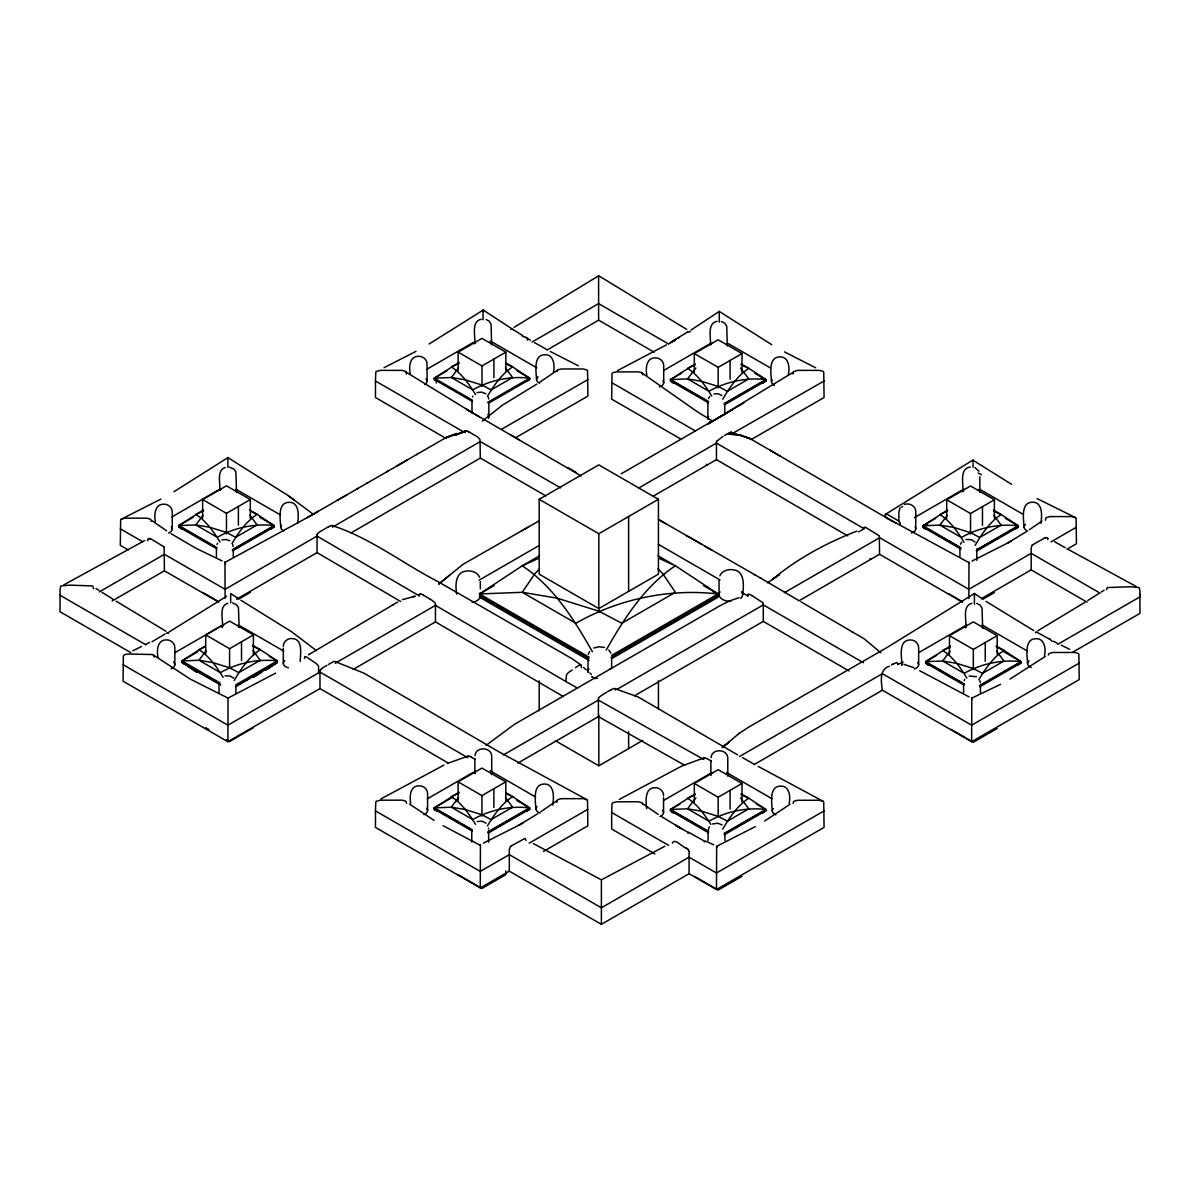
<?xml version="1.0" encoding="UTF-8"?>
<svg xmlns="http://www.w3.org/2000/svg" width="1200" height="1200" viewBox="0 0 1200 1200"><rect width="100%" height="100%" fill="white"/><g stroke="black" fill="none" stroke-linecap="round" stroke-linejoin="round"><path stroke-width="1.5" d="M224.955 563.565L224.97 561.915L225.105 598.5M563.385 696.6L435.45 621.9L435.45 605.37L335.475 663.09M351.015 532.935L480.315 458.055L480 439.5L477.405 436.8L469.2 432.075M483.045 311.55L483.045 309.93L513.33 329.73M517.875 763.095L598.41 716.61L598.41 700.095A3.495 2.055 -60.4 0 1 598.515 698.16M546.96 350.085L598.605 320.145L598.605 275.7L686.76 329.43M849.03 670.935L763.29 621.405L763.29 604.89L616.815 689.445M798.81 600.9L879.555 554.28L879.33 535.86L865.86 527.52M753.99 764.67L882.375 690.195C881.115 681.75 879.18 669.345 889.425 666.195M973.035 462.795L973.035 467.37M533.31 843.555L601.395 879.84L601.395 924.33L689.07 873.705L716.475 889.53L824.07 827.415L823.725 802.035A2.865 2.34 0 0 0 823.215 801.33L819.51 800.31A27.15 22.17 0 0 0 818.28 800.265L798.87 800.28A25.11 20.505 0 0 0 797.085 800.355L793.95 801.33A2.865 2.34 0 0 0 793.44 802.05L793.08 803.415M112.185 600.96L164.415 570.795L164.145 547.38M318.675 672.78L318.525 666.39A2.025 1.065 64 0 0 318.285 665.73L316.59 663.855A19.26 10.155 64 0 0 316.035 663.435L307.14 657.375A17.805 9.39 64 0 0 306.33 656.865L304.89 656.58A2.025 1.065 64 0 0 304.65 656.925L304.47 658.5M689.07 853.755L689.07 873.705M527.625 340.2L527.07 338.25L525.015 336.915M480.42 844.53L480.27 887.925L509.31 871.155L601.395 924.33M526.065 840.54L525.21 838.59A2.67 2.1 -63 0 0 524.745 838.53L511.95 845.58M516.09 437.43L587.895 396.12L587.55 370.74A2.865 2.34 0 0 0 587.04 370.02L583.335 369A27.165 22.185 0 0 0 582.105 368.97L562.695 368.97A25.125 20.52 0 0 0 560.91 369.045L558.09 369.78L539.505 382.35M543.45 851.445L587.85 825.81L587.505 800.43A2.865 2.34 0 0 0 586.995 799.725L583.29 798.705A27.15 22.17 0 0 0 582.06 798.66L562.65 798.675A25.11 20.505 0 0 0 560.865 798.735L557.73 799.725A2.865 2.34 0 0 0 557.22 800.43L556.83 802.305M751.395 439.44L824.07 397.53L823.725 372.15A2.865 2.34 0 0 0 823.215 371.43L819.51 370.425A27.15 22.17 0 0 0 818.28 370.38L798.87 370.38A25.11 20.505 0 0 0 797.085 370.455L793.95 371.445A2.865 2.34 0 0 0 793.44 372.15L793.05 374.025M969 563.37L969 562.185L968.85 598.5M1000.59 684.315L971.79 698.115L971.64 741.72L1079.22 679.605L1078.875 654.225A2.865 2.34 0 0 0 1078.365 653.52L1075.215 652.545A25.11 20.505 0 0 0 1073.43 652.47L1054.02 652.47A27.15 22.17 0 0 0 1052.805 652.5L1049.1 653.535A2.865 2.34 0 0 0 1048.59 654.24L1048.305 655.11M1066.92 549.225L1076.445 543.735L1076.1 518.34A2.865 2.34 0 0 0 1075.575 517.635L1071.87 516.615A27.15 22.17 0 0 0 1070.655 516.585L1051.245 516.585A25.11 20.505 0 0 0 1049.46 516.66L1046.325 517.65A2.865 2.34 0 0 0 1045.8 518.355L1045.41 520.23M228.045 698.49L227.895 741.72L123.09 681.225L123.345 655.995L124.71 654.6L128.01 654.03L152.61 654.525L190.185 679.035L228.045 698.115L275.67 673.11M1072.965 652.065L1139.955 613.395L1139.925 592.755A48.915 39.945 -0.1 0 1 1139.955 591.525L1139.4 588.045A2.31 1.89 -0.1 0 0 1138.77 587.55L1130.43 586.77L1107.72 587.535A2.31 1.89 0.2 0 0 1107.09 588.045L1106.505 589.74M1035.54 632.895L1036.14 631.815L1048.02 638.325A57.765 15.585 39.8 0 1 1048.965 638.805L1049.355 639.06M688.005 833.385L688.395 832.365A2.445 0.87 55 0 1 688.65 832.35M972.615 461.4L973.02 460.095A25.275 1.32 -84.6 0 1 973.035 460.89L973.035 461.115M510.93 329.475L511.695 328.86M283.29 646.455C283.14 641.625 287.775 637.995 292.38 638.55C303.345 639.09 300.39 654.885 300.15 661.485M475.02 755.76C475.53 746.01 492.285 746.88 491.7 756.78L491.7 773.625M711.09 757.65C711.6 747.9 728.355 748.77 727.77 758.67L727.77 775.515M708.27 830.1L709.26 826.875M556.965 371.61L557.25 370.74A2.865 2.34 0 0 1 557.76 370.02M217.02 544.47L217.605 543.18M472.575 397.035L472.905 396.135M588.345 654.33L589.56 651.615M708.48 398.655L709.71 396.435M960.51 544.245L961.755 542.01M964.17 680.655L964.77 679.365M673.605 341.37L677.085 338.415M419.205 594.705L419.355 594.315A2.19 1.26 61 0 1 420.045 593.91L420.57 593.985M120.645 519.945L120.3 545.34L128.37 549.99M716.7 441.285L723.09 436.335M719.82 575.865C722.07 570.645 728.49 568.815 733.71 569.85C745.125 571.395 743.73 586.62 742.65 594.615M885.27 514.665L884.94 516.705L886.05 516.06M231.975 543.63C238.5 532.575 246.255 521.445 257.1 514.32L274.155 525.585L274.155 526.89L271.155 529.05M234.18 680.55C240.9 668.91 248.865 657.15 260.22 649.65L277.275 660.915L277.275 662.22L268.26 668.7M487.5 396.21C494.025 385.155 501.78 374.025 512.625 366.885L529.68 378.165L529.68 379.47L526.56 381.48M722.775 399.21C729.48 387.57 737.46 375.81 748.8 368.31L765.87 379.575L765.87 380.88L762.855 383.04M487.47 825.9C493.98 814.86 501.75 803.73 512.58 796.59L529.65 807.87L529.65 809.16L526.65 811.32M606.165 650.145C624.045 618.615 644.7 586.125 675.39 565.785L718.05 593.955L718.05 597.21L611.7 658.62M722.775 829.095C729.48 817.47 737.46 805.695 748.8 798.195L765.87 809.475L765.87 810.765L762.855 812.94M975.135 545.4C981.855 533.775 989.835 522 1001.175 514.515L1018.23 525.78L1018.23 527.085L1015.23 529.245M978.84 679.71C985.35 668.655 993.12 657.525 1003.95 650.385L1021.02 661.665L1021.02 662.97L979.68 686.835M900.075 507.705L898.89 511.905L898.89 521.31A3.945 2.235 60 0 1 899.94 523.065M152.055 641.73L165.15 633.93M1032.045 545.355L1031.175 548.115L1031.175 569.865L1087.095 602.175M203.025 515.22L195.84 524.925L178.77 525.585L178.77 526.89L181.785 529.05M458.55 367.8L451.365 377.505L434.295 378.165L434.295 379.47L472.455 401.49M206.145 650.55L198.96 660.255L181.89 660.915L181.89 662.22L185.28 663.795M695.865 368.01L687.54 378.915L670.485 379.575L670.485 380.88L673.485 383.04M539.61 568.725L534.615 574.065L522.24 592.305L479.58 593.955L479.58 597.21L589.14 660.48M458.52 797.505L451.32 807.195L434.265 807.87L434.265 809.16L437.265 811.32M947.115 515.415L939.915 525.12L922.845 525.78L922.845 527.085L925.86 529.245M695.865 797.895L687.54 808.815L670.485 809.475L670.485 810.765L673.485 812.925M949.89 651.3L942.69 661.005L925.635 661.665L925.635 662.97L928.635 665.13L925.635 662.97L928.815 661.125M510.48 846.735L509.355 849.225A5.46 1.95 -72.7 0 0 509.325 849.81L509.31 871.155M723.465 746.655L739.305 733.245L749.205 726.81L886.875 647.61L974.415 593.505L982.14 598.785M469.2 432.15A17.55 10.05 59.6 0 0 466.74 430.935L465.225 430.965L464.805 432.585L375.465 381L375.81 372.135A2.865 2.34 0 0 1 376.32 371.43L380.025 370.41A27.165 22.185 0 0 1 381.255 370.38L400.665 370.38A25.125 20.52 0 0 1 402.45 370.44L405.6 371.43A2.865 2.34 0 0 1 406.11 372.135L406.5 374.01M438.9 583.92L463.155 564.24L522.51 530.34M722.355 747.75L729.06 742.125L722.28 746.925M438.855 584.055L449.52 575.265M738.42 733.965L739.305 733.245M120.66 519.945A2.865 2.34 0 0 1 121.17 519.24L124.875 518.22A27.165 22.185 0 0 1 126.105 518.175L145.515 518.175A25.125 20.52 0 0 1 147.3 518.25L150.435 519.24A2.865 2.34 0 0 1 150.96 519.945L151.305 521.31M485.985 745.41L514.575 724.245L719.13 606.225L729.495 600.915L738.975 597.735M482.34 421.095L502.185 405.315L536.805 384.09M556.275 801.135L540.87 811.71M767.58 582.825L779.595 574.425L772.275 579.54C797.22 558.66 826.635 542.775 856.935 531.105M1041.93 521.13L1029.45 529.635M790.035 804.315L764.625 821.055M1045.185 656.505L1009.95 679.08M575.46 667.74L578.49 665.655A19.65 10.305 -64.2 0 1 578.94 665.37L580.725 664.815A2.22 1.17 -64.2 0 1 581.01 665.085L581.445 667.755M771.81 344.715L719.265 311.43L690.84 330.15M572.19 669.975L569.025 672.165A18.15 9.525 -64.2 0 0 568.305 672.72L566.79 674.415A2.22 1.17 -64.2 0 0 566.505 675.075L565.995 679.95A27.765 14.565 -64.2 0 0 565.98 681.57L577.56 688.2M274.155 526.89L232.83 550.755M265.14 670.425L277.275 662.22L270.48 665.37M526.62 811.215L529.65 809.16L488.31 833.025M1018.23 527.085L976.905 550.95M765.87 810.765L724.53 834.63M226.71 596.235L169.71 631.545M676.08 339.015L669.78 343.23L674.625 340.05L670.605 342.435M216.93 547.62L178.77 525.585L203.49 509.895M472.455 400.2L434.295 378.165L459.015 362.475M220.05 682.95L181.89 660.915L205.08 646.11M708.63 401.61L670.485 379.575L695.205 363.885M589.14 657.225L479.58 593.955L522.24 565.785L539.58 555.765M472.425 829.89L434.265 807.87L458.985 792.165M961.005 547.815L922.845 525.78L947.565 510.09M708.63 831.495L670.485 809.475L695.205 793.77M963.795 683.685L925.635 661.665L950.355 645.975M253.845 677.325L261.66 672.285M264.78 670.275L277.275 662.22L267.48 667.455M526.53 811.185L529.65 809.16M1017.9 664.98L1021.02 662.97M537.87 813.675L518.73 825.33L522.87 822.93L521.73 823.59M1026.465 531.585L1007.31 543.255L1011.465 540.84L1010.325 541.5M1101.345 591.96L1104.09 590.22M1098.465 593.775L1087.74 600.54M1084.965 602.265L1037.79 630.795M793.425 372.15L708.315 423.825L733.2 409.275M678 337.86L687.06 332.355A44.535 9.42 -40.4 0 1 687.705 332.01M397.755 602.01L308.49 654.765L309.51 654.18M744 402.825L621.21 473.805M687.75 331.95L690.21 331.755M173.94 491.715L227.895 457.62L288.015 495.48L313.56 514.455M429.105 343.995L483.045 310.155M416.52 454.605L446.85 437.13L457.05 433.47L445.785 437.745L466.755 430.95L455.49 435.045L465.225 430.965M264.33 669.78L277.275 662.22L235.95 686.085M392.04 605.355L393.15 604.695M603.075 694.35L606.69 692.25M514.11 327.315L598.605 275.82M417.585 453.975L396.84 466.02M325.785 528.3L328.425 526.785M885.825 514.14L972.795 460.11L1011.6 484.335M607.725 691.65L610.62 689.985M891.525 664.965L893.01 664.11M347.115 494.67L337.17 500.415L338.295 499.785M407.925 459.615L386.82 471.795M325.215 528.63L321.27 530.91A16.845 9.72 -60.1 0 0 317.82 533.445L317.625 533.7A1.77 1.035 -60.7 0 0 317.265 534.36M236.595 599.19L317.025 552.615L317.025 536.1A3.135 1.83 -60.8 0 1 317.1 534.36M328.41 664.5L331.35 662.805A23.745 13.785 -60.4 0 1 333.645 661.62L334.95 661.44A1.695 0.99 -60.7 0 1 335.19 661.59L363.96 673.17L499.305 752.01L586.98 799.725M724.62 435.45L727.665 433.695A13.215 7.695 -60.8 0 1 731.205 432.09M860.655 530.7L863.82 528.87M858.555 531.915L859.605 531.315M893.19 664.005L896.925 662.52L897.99 664.23M739.545 756.525L882.375 673.665L971.64 725.205L1079.22 663.09M427.215 369.03L473.505 342.33M172.05 516.84L219.915 489.195M202.62 518.295L202.62 499.575L226.47 485.805L250.32 499.575L250.32 518.295M458.145 370.86L458.145 352.155L481.995 338.385L505.83 352.155L505.83 370.86M178.77 525.585L193.08 517.32M434.295 378.165L447.015 370.815M202.62 499.575L226.47 513.345L250.32 499.575M458.145 352.155L481.995 365.925L505.83 352.155M99.39 591.84L164.415 554.28L225.105 589.32L317.025 536.1L419.115 595.785M532.02 342.045L598.605 303.615L668.88 344.175M232.83 549.45L274.155 525.585L259.86 517.32M487.695 402.375L529.68 378.165L516.96 370.815M232.215 550.11L272.43 526.89M488.355 403.335L529.68 379.47M358.11 488.325L307.215 517.665L318.24 511.35L317.145 511.98M357.03 488.94L367.965 482.64M238.395 599.28L250.32 592.395M174.93 652.665L221.13 625.995M663.525 370.575L709.71 343.92M205.74 653.625L205.74 634.905L229.59 621.135L253.425 634.905L253.425 655.485M694.32 372.285L694.32 353.565L718.17 339.795L742.02 353.565L742.02 372.285M181.89 660.915L197.79 651.735M670.485 379.575L681.615 373.155M205.74 634.905L229.59 648.675L253.425 634.905M694.32 353.565L718.17 367.335L742.02 353.565M539.19 499.305L598.815 464.88L658.425 499.305L658.425 574.17L598.815 608.58L539.19 574.17L539.19 499.305L598.815 533.73L658.425 499.305M235.95 684.78L277.275 660.915L269.325 656.325M724.53 403.44L765.87 379.575L754.74 373.155M723.915 404.1L764.145 380.88M235.485 686.775L276.735 662.955M724.53 404.745L765.87 380.88L761.1 378.135M824.07 381L732 433.77M479.115 580.17L538.635 545.805M638.535 488.16L716.445 443.1A3.375 1.965 -60.5 0 1 716.535 441.285M479.58 593.955L494.085 585.585M227.895 741.72L319.965 688.56L319.965 672.045A3.12 1.815 -60.6 0 1 320.04 670.365M353.22 669.375L435.45 621.9M652.545 496.575L716.445 459.63L716.445 443.1L864.105 528.705A2.805 1.635 60.2 0 1 864.36 527.34A1.53 0.9 60.7 0 1 864.69 527.175L865.215 527.235A6.945 4.02 60.2 0 1 865.86 527.55M253.425 727.725L229.59 741.495L226.41 739.665M611.7 655.365L718.05 593.955L703.545 585.585M611.1 657.51L719.235 595.08L713.34 591.675M427.305 798.855L473.49 772.2M503.385 754.935L598.41 700.095L703.605 759.435M784.44 592.665L879.66 537.69L968.85 589.32L1031.175 553.335L1100.25 593.235M914.34 517.68L963.645 489.21M458.115 800.565L458.115 781.845L481.95 768.09L505.8 781.845L505.8 800.565M946.695 518.49L946.695 499.77L970.545 486L994.395 499.77L994.395 518.49M434.265 807.87L453.345 796.845M922.845 525.78L935.565 518.43M927.615 524.325L922.845 527.085L925.875 529.14M634.59 695.7L763.29 621.405M458.115 781.845L481.95 795.615L505.8 781.845M946.695 499.77L970.545 513.54L994.395 499.77M555.315 740.67L598.815 765.795L642.75 740.43M488.31 831.72L529.65 807.87L516.93 800.52M976.905 549.645L1018.23 525.78L1005.525 518.43M487.71 832.38L527.925 809.16M976.29 550.305L1016.505 527.085M529.185 843.165L587.85 809.295M1051.035 541.875L1076.445 527.205M981.63 598.47L1031.175 569.865M982.47 599.475L994.395 592.59M897.975 664.62L902.76 661.86M918.675 652.665L966.45 625.08M663.525 800.475L711.3 772.89M949.485 654.36L949.485 635.655L973.32 621.885L997.17 635.655L997.17 654.36M694.32 802.17L694.32 783.465L718.17 769.695L742.02 783.465L742.02 802.17M925.635 661.665L936.765 655.245M670.485 809.475L680.025 803.97M949.485 635.655L973.32 649.425L997.17 635.655M694.32 783.465L718.17 797.22L742.02 783.465M979.68 685.53L1021.02 661.665L1003.53 651.57M724.53 833.34L765.87 809.475L756.33 803.97M980.505 685.35L1019.295 662.955M723.915 833.985L764.145 810.765M1057.725 644.34L1139.955 596.865M824.07 810.9L716.475 873.015L689.07 857.19L601.395 907.8L509.31 854.64L480.27 871.41L375.465 810.9L375.81 801.99A2.88 2.355 -0.5 0 1 376.32 801.27L380.055 800.25A27.3 22.29 -0.5 0 1 381.285 800.205L400.785 800.145A25.245 20.61 -0.5 0 1 402.585 800.22L405.735 801.195A2.88 2.355 -0.5 0 1 406.245 801.915L406.605 803.28M997.17 728.475L973.32 742.245L951.075 729.39M742.02 876.285L718.17 890.055L694.32 876.285M366.9 483.255L387.885 471.18M501.735 429.165L587.895 379.605M326.91 665.355L324.195 666.93A24.555 14.13 -59.9 0 0 321.63 668.745M144.705 540.525L63.78 584.895M666.465 344.835L617.52 370.56M521.4 530.97L528.06 527.16M524.19 529.38L539.31 520.74M901.56 507.15L902.67 506.505M1008.375 542.64L971.955 561.105M519.78 824.715L483.36 843.18M167.1 632.85L168.39 633.06M308.265 517.065L224.955 562.38M755.265 826.62L716.64 846.345L716.64 847.995M664.86 846.225L601.395 879.84M443.88 765.15L380.97 798.87M160.875 499.11L121.17 519.24M416.04 351.345L384.075 367.68M145.56 644.46L149.595 642.39M619.275 799.41L681.93 765.975L703.92 757.905A3.075 1.965 54 0 0 703.485 759.285M141.525 646.5L132.87 650.76M1044.975 537.885L1044.63 538.05A54.765 43.62 87.5 0 0 1043.655 538.575L1032.54 544.86A6.03 4.86 69.5 0 0 1032.03 545.325M459.105 363.375L451.365 366.885C461.715 373.65 469.185 384.195 475.56 394.62M203.58 510.795L195.84 514.32C206.19 521.07 213.66 531.615 220.035 542.055M695.28 364.8L687.54 368.31C697.905 375.06 705.375 385.605 711.735 396.045M205.155 646.83L198.96 649.65C209.31 656.4 216.78 666.945 223.155 677.385M538.83 558.255L522.24 565.785C553.455 586.485 574.23 619.665 592.38 651.735M947.655 510.99L939.915 514.515C950.265 521.265 957.735 531.81 964.11 542.25M459.075 793.08L451.32 796.59C461.685 803.34 469.155 813.9 475.53 824.325M950.445 646.875L942.69 650.385C953.055 657.15 960.525 667.695 966.9 678.12M695.28 794.685L687.54 798.195C697.455 804.555 704.535 814.59 710.82 824.355M593.805 648L598.965 646.77L604.41 647.415M712.545 823.965L717.795 823.23L722.055 824.94M447.285 763.47L467.88 756.18A3.03 1.77 60.8 0 0 467.685 757.635L319.965 672.045L227.895 725.205L123.09 664.695M402.465 599.67L415.14 596.175L413.19 596.82M225.18 467.52C216.09 470.505 220.755 483.57 219.69 490.005M476.94 392.61L481.695 392.085L485.955 393.795M227.76 603.21C218.07 606.57 223.785 620.715 222.27 627.555M704.1 757.8L705.705 758.115A24.255 14.205 59.7 0 1 707.775 759.09L711.06 760.98M221.925 539.865L226.14 539.52L229.68 540.765M904.395 504.405C909.495 502.59 916.02 506.1 915.765 511.965L915.765 528.81M971.88 603.285C961.575 606 967.05 621 965.79 627.795M969.09 676.05L976.44 676.695M477.255 821.475L482.07 821.22L486.15 823.17M481.425 319.215C470.58 321.27 475.74 337.05 474.765 343.83A8.43 4.875 0 0 1 475.815 341.49M717.12 321.315C706.965 323.085 710.955 337.605 710.46 344.085M713.985 393.9L718.2 393.795L721.86 395.415M225.105 675.9L229.89 675.93L233.79 678.12M966.015 539.475L971.37 539.67L975.015 542.085M970.245 467.04C958.92 468.405 963.63 484.965 963 491.745M765.87 379.575C746.295 377.325 726.09 381.57 708.99 391.29L687.54 378.915L701.475 381.255L718.17 386.445L727.365 391.29L748.8 378.915L740.49 368.01M529.68 378.165C510.12 375.915 489.9 380.16 472.8 389.88L451.365 377.505L465.3 379.845L481.995 385.035L491.175 389.88L512.625 377.505L505.425 367.8M1018.23 525.78C998.67 523.53 978.45 527.775 961.35 537.495L939.915 525.12L953.85 527.46L970.545 532.65L979.725 537.495L1001.175 525.12L993.975 515.415M274.155 525.585C254.595 523.335 234.375 527.58 217.275 537.3L195.84 524.925L209.775 527.265L226.47 532.455L235.65 537.3L257.1 524.925L249.9 515.22M718.05 593.955C669.135 588.33 618.585 598.935 575.835 623.25L522.24 592.305L557.085 598.17L598.815 611.145L621.78 623.25L675.39 592.305L663.015 574.065L658.02 568.725M1021.02 661.665C1001.46 659.415 981.24 663.66 964.14 673.38L942.69 661.005L956.64 663.345L973.32 668.535L982.515 673.38L1003.95 661.005L996.765 651.3M277.275 660.915C257.715 658.665 237.495 662.91 220.395 672.63L198.96 660.255L212.895 662.595L229.59 667.785L238.77 672.63L260.22 660.255L253.02 650.55M765.87 809.475C746.295 807.21 726.09 811.455 708.99 821.19L687.54 808.815L701.475 811.155L718.17 816.345L727.365 821.19L748.8 808.815L740.49 797.895M529.65 807.87C510.09 805.605 489.87 809.85 472.77 819.585L451.32 807.195L465.27 809.55L481.95 814.74L491.145 819.585L512.58 807.195L505.395 797.505M229.395 467.175L233.655 468.885L235.86 471.75L236.55 491.925M232.575 602.955L236.235 604.575L238.44 607.425L239.13 627.615M149.535 538.41L147.72 539.28A7.95 5.535 44 0 0 147.795 540.285L147.705 540.69M731.145 432.345A2.055 1.2 -60.8 0 1 731.625 432.54L750.39 438.795L739.41 434.805L727.05 434.04L740.52 435.03L739.41 434.805L749.325 438.18L887.595 518.445M721.335 321.465L724.845 323.28L726.735 326.25L727.32 345.99A8.43 4.875 0 0 0 726.63 344.04M976.665 603.315L980.175 605.145L982.065 608.115L982.65 627.84M903.945 664.335L913.77 667.635M486.21 319.5L489.15 321.18L491.04 324.15L491.625 343.875M330.855 525.615A6.33 3.69 -60.9 0 1 331.455 525.42L331.845 525.42A1.755 1.02 -60.9 0 1 332.25 525.6C370.335 537.87 402.42 563.28 437.775 581.505L572.055 658.71L580.725 664.815M688.68 832.41L690.72 833.43M641.265 372.48L638.235 371.91A27.3 22.29 -0.5 0 0 637.005 371.865L617.49 371.91A25.335 20.685 -0.5 0 0 615.84 371.985L613.245 372.555A2.79 2.28 -0.5 0 0 612.015 373.71L611.67 399.135L681.465 439.425M222.12 560.91L195.75 548.175L171.09 533.685M974.955 467.61L978.99 471.195M713.775 844.845L705.165 840.945M741.06 364.8L748.8 368.31L741.15 363.885M993.435 510.99L1001.175 514.515L993.51 510.09M506.43 364.08L512.625 366.885L506.49 363.36M996.21 646.875L1003.95 650.385L996.3 645.975M658.8 558.255L675.39 565.785L658.05 555.765M250.905 511.5L257.1 514.32L249.435 509.895M741.06 794.685L748.8 798.195L741.15 793.77M252.465 646.14L260.22 649.65L252.555 645.225M506.385 793.785L512.58 796.59L506.46 793.05M150.585 538.83L150.93 538.995A53.445 42.33 -89.1 0 1 151.89 539.52L163.8 546.675M1075.575 517.635L1037.1 498.6M815.64 367.785L784.545 351.9M578.34 365.82L550.275 351.465M1069.665 649.32L1061.235 645.18M968.985 696.87L919.71 670.725M1053.375 641.19L1057.305 643.2M823.2 801.33L758.19 766.395M1136.13 586.455L1068.465 549.555M185.145 663.96L181.89 662.22L185.01 664.23M188.415 665.7L191.67 667.455M690.96 833.565L703.44 840.585M978.18 472.965L981.45 474.75M969 562.65L886.515 517.83L896.085 523.275M687.345 831.93L675.585 825.285L679.635 827.64M546.345 349.305L534.495 342.615M753.945 764.04L742.515 757.635M471.405 757.2L474.96 759.255M443.115 825.705L480.42 845.445M1033.785 630.63L986.025 601.38M687.51 536.235L686.4 535.605L696.075 541.095M684.75 765.315L598.41 716.61M1065.165 547.71L1054.5 541.65M754.41 574.545L755.535 575.175M760.065 577.77L798.15 600.15M751.995 595.59L762.825 602.685M581.13 475.95L466.515 409.305L479.235 416.775M423.435 595.23L429.75 598.92M511.425 435.3L519.435 439.89M697.185 541.74L701.82 544.38M761.19 578.4L658.44 519.42L666.27 524.055M851.94 631.725L863.895 638.595L880.875 652.8M737.625 754.86L638.16 696.99L614.955 688.65A1.95 1.125 -61 0 0 614.715 688.485L613.53 688.605A22.575 12.855 -59.2 0 0 610.635 690.15M681.555 828.72L661.08 816.315M728.49 343.725L770.01 367.695M980.865 489.93L1022.385 513.9M598.605 320.145L654.15 352.2M672.21 380.88L706.68 400.785M924.57 527.085L959.055 546.99M673.515 382.935L670.485 380.88L708.63 402.915M961.005 549.105L922.845 527.085L925.98 529.095M611.67 382.62L695.25 430.86M716.445 459.63L847.8 535.92M948.285 593.505L962.595 601.77M879.555 554.28L962.355 602.1M706.35 464.34L707.325 464.895M869.88 558.75L870.855 559.305M492.3 342.135L536.91 367.89M982.44 625.11L1027.38 651.06M927.36 662.955L964.71 684.525M963.795 684.99L925.635 662.97L928.665 665.01M705.33 546.405L711.63 550.035M863.385 662.715L763.29 604.89M560.58 487.875L480.315 441.54L332.535 527.115A3.135 1.995 -54.6 0 0 332.31 525.54M658.365 544.335L720.06 579.945M741.66 592.41L747.825 595.965M480.315 458.055L545.88 495.9M882.375 690.195L971.64 741.72M481.185 596.37L588.765 658.485M591.795 676.8L592.935 677.46M594.075 678.12L595.215 678.765M726.615 772.53L772.065 798.765M235.875 489.21L280.605 515.025M565.98 681.57L435.45 605.37M180.495 526.89L214.98 546.795M672.21 810.765L706.68 830.67M178.77 526.89L216.93 548.91M673.515 812.82L670.485 810.765L708.63 832.8M120.3 528.81L142.575 541.68M642.465 803.52A2.88 2.355 -0.5 0 0 641.955 802.8L638.79 801.825A25.245 20.61 -0.5 0 0 637.005 801.765L617.49 801.81A27.3 22.29 -0.5 0 0 616.26 801.855L612.54 802.89A2.88 2.355 -0.5 0 0 612.03 803.595L611.67 812.505L668.565 845.355M202.62 592.395L218.52 601.575M164.415 570.795L218.715 602.16M654.81 853.92L611.67 829.02L611.67 812.505M239.91 625.8L283.74 651.105M490.62 771.06L535.71 797.085M220.05 684.255L181.89 662.22L185.13 664.11M182.43 662.955L220.74 685.08M435.99 809.16L470.46 829.065M437.295 811.215L434.265 809.16L472.425 831.195M93.54 588.705L92.94 586.425A2.325 1.89 -0.1 0 0 92.31 585.915L69.585 585.135L61.23 585.915A2.31 1.89 0.1 0 0 60.6 586.425L60.045 589.905A48.99 39.99 0.1 0 1 60.075 591.135L60.045 595.26L145.98 644.865M130.8 652.62L60.045 611.775L60.045 595.26M205.74 727.725L208.92 729.57M458.115 874.68L481.95 888.45L505.8 874.68L505.8 870.93M480.27 887.925L375.465 827.415L375.465 810.9M445.83 438.3L375.465 397.53L375.465 381M319.965 688.56L447.705 762.72M853.035 632.355L800.835 601.725M430.065 599.115L431.205 599.79A15.84 9 60 0 1 434.205 602.055L434.58 602.43A2.19 1.275 60.9 0 1 435.27 603.645L435.435 604.38M317.025 552.615L400.755 601.53M567.885 467.535L575.955 472.245M165.96 631.245L116.19 601.2M188.37 666L194.835 669.78M770.895 450.705L769.83 450.075L780.225 456.21M471.84 412.44L406.11 372.135M713.205 421.41L698.085 412.29L660.99 386.31M522.705 335.565L514.005 330.15A43.815 6.12 37.8 0 0 513.285 329.685M113.28 599.385L101.94 592.26M526.035 337.47L530.46 340.26M686.07 847.95C682.32 847.365 674.61 837.465 672.315 843.135M96 588.51L98.895 590.34M434.07 820.335L409.47 804.075M670.485 380.88L673.605 382.89M434.295 379.47L437.415 381.48M670.485 810.765L673.605 812.79M434.265 809.16L437.385 811.185M188.145 666.255L197.52 672.285M240.93 600.255L291.54 631.725L316.515 650.685M237.585 598.065L230.685 593.505L230.685 602.955M658.185 814.425L643.29 804.15M166.65 530.82L151.785 520.575M1050.405 639.705L1052.025 641.325M187.95 666.33L197.055 672.48M288.915 496.275L294.015 499.83M641.955 372.915L659.865 385.53M686.955 848.55L687.09 848.655A7.56 5.43 81.1 0 1 687.93 849.27M583.575 667.41L586.35 669.9M589.785 673.05L591.465 674.58M608.79 650.025L610.92 653.13M153.36 655.005L154.23 657.075M687.9 849.33L688.725 850.515A1.77 0.825 69 0 1 688.92 851.175L689.01 851.655M703.86 840.96L704.52 841.92M479.61 577.32C477.42 572.085 471.045 570.165 465.825 571.155C455.1 572.385 455.22 586.29 456.72 594.12M642.48 803.52L642.75 804.405M900.06 523.32L900.39 525.105M979.86 680.715L980.295 682.665M488.265 397.08L488.7 399.03M232.71 544.53L233.13 546.48M1047.87 538.335L1046.025 537.48A11.01 8.355 -79 0 0 1045.005 538.05M642.81 374.85L642.48 373.62A2.79 2.28 -0.5 0 0 641.265 372.465M663.555 795.675C663.735 790.86 659.145 787.2 654.54 787.725C644.34 787.995 645.96 802.305 646.695 808.755M488.475 828.075L488.625 829.035M971.79 698.07L971.79 699.255M1139.94 593.97L1139.955 595.23M716.64 846.345L716.475 889.53M483.045 310.335L483.075 319.77M1044.435 656.07C1046.085 649.755 1044.84 638.25 1036.035 638.7C1023.855 638.595 1027.29 656.55 1027.56 663.465M1040.895 523.305C1042.005 516.705 1043.01 501.9 1032.495 502.215C1020.315 502.11 1023.75 520.065 1024.02 526.98M985.245 642.54L985.245 661.245M982.47 506.655L982.47 525.36M980.445 685.425L980.445 693.015M979.86 476.76L979.86 491.79M976.785 549.015L976.785 560.325M974.415 593.445L974.415 604.215M973.32 649.425L973.32 668.13M970.545 513.54L970.545 534.12M963.585 685.38L963.585 692.97M959.925 548.955L959.925 556.545M918.66 664.785L918.66 647.94C918.84 643.125 914.25 639.465 909.645 639.975C897.87 640.62 902.01 657.9 901.8 664.74M789.105 803.49C790.755 797.16 789.525 785.655 780.705 786.105C768.54 786 771.975 803.955 772.245 810.87M788.34 374.295C790.005 367.965 788.76 356.46 779.94 356.91C767.775 356.805 771.21 374.775 771.48 381.69M730.095 360.45L730.095 379.17M730.095 790.335L730.095 809.055M724.95 832.935L724.95 840.525M724.755 403.425L724.755 414.735M719.265 311.37L719.265 322.125M719.04 580.185L719.04 594.555M718.17 367.335L718.17 387.915M718.17 797.22L718.17 815.94M710.91 760.44L710.91 775.47M708.09 832.89L708.09 840.48M707.88 403.38L707.88 418.41M663.72 382.71L663.72 365.865C663.9 361.05 659.31 357.39 654.705 357.9C646.155 357.93 645.51 369.12 646.86 375.225M663.555 797.49L663.555 812.52M658.425 680.835L658.425 708.915M628.62 516.51L628.62 591.375M628.62 731.745L628.62 748.575M611.64 657.405L611.64 668.235M598.815 533.73L598.815 612.27M598.815 715.26L598.815 765.795M588.03 657.33L588.03 671.7M553.41 372.105C555.06 365.79 553.815 354.285 545.01 354.735C532.83 354.63 536.28 372.585 536.55 379.5M552.735 805.14C553.845 798.54 554.85 783.735 544.335 784.05C532.155 783.945 535.605 801.9 535.875 808.815M539.19 680.835L539.19 710.79M493.905 359.04L493.905 377.745M493.875 788.73L493.875 807.45M488.85 401.79L488.85 416.82M488.625 830.85L488.625 842.16M481.995 365.925L481.995 386.505M481.95 795.615L481.95 816.21M480.315 581.595L480.315 588.885M474.84 758.55L474.84 773.58A8.43 4.875 0 0 1 475.905 771.24M471.99 401.745L471.99 413.055M471.765 830.805L471.765 842.1M436.29 379.29L436.29 382.965M427.59 810.645L427.59 793.8C427.77 788.985 423.18 785.325 418.59 785.835C410.025 785.865 409.38 797.055 410.73 803.145M427.065 381.15L427.065 364.305C427.245 359.49 422.655 355.83 418.05 356.34C409.5 356.37 408.855 367.56 410.205 373.665M297.57 523.44C298.695 516.825 299.7 502.035 289.17 502.335C277.005 502.23 280.44 520.185 280.71 527.1M283.29 648.27L283.29 663.3M241.515 641.79L241.515 660.51M238.395 506.46L238.395 525.165M235.875 685.44L235.875 693.015M233.295 549.24L233.295 556.83M229.59 648.675L229.59 667.395M227.895 457.575L227.895 467.4M226.47 513.345L226.47 533.925M219.015 685.38L219.015 692.97M216.42 549.195L216.42 556.785M174.84 664.725L174.84 647.88C175.035 643.05 170.43 639.39 165.84 639.915C157.29 639.945 156.63 651.12 157.98 657.225M172.26 529.035L172.26 512.19C172.44 507.375 167.85 503.715 163.245 504.225C154.695 504.255 154.05 515.445 155.4 521.55M885.36 514.515A3.87 2.235 60.1 0 1 886.275 514.02L886.44 514.005A4.065 2.355 61 0 1 886.785 514.02L898.53 520.905A4.065 2.31 60 0 1 898.89 521.31M435.54 604.44A4.32 2.355 62.4 0 1 435.54 605.445M521.73 335.535A33.225 9.15 19.6 0 0 522.87 336.255A8.505 2.25 20.2 0 0 524.115 336.96M689.355 851.925A7.5 3.195 68.8 0 1 689.355 853.14M686.01 848.1A31.53 23.775 88.4 0 1 686.895 848.7M511.92 845.52A20.22 15.645 85.1 0 0 511.38 845.88A9.33 6.9 -86 0 0 510.39 846.555M471.405 757.245A16.905 9.705 59.9 0 0 469.74 756.405L469.575 756.33A3.72 2.16 60.5 0 0 468.09 755.985M335.25 661.515A3.09 1.965 -54.4 0 1 335.595 662.94M321.63 668.7A5.595 3.225 -59.9 0 0 320.625 669.585A1.845 1.08 -60.5 0 0 320.19 670.35M168.945 632.16A19.005 1.785 -25 0 1 166.935 633.33M149.52 538.53A10.86 8.175 77.9 0 1 150.54 538.98M163.845 546.615A2.685 1.71 83.2 0 1 164.16 547.2M328.425 526.83A23.19 13.395 -60.1 0 1 330.84 525.675M679.2 337.545A33.93 4.815 -25.3 0 1 678.255 338.115M1047.75 538.38A9.525 6.585 -44.7 0 1 1047.72 539.49M731.7 432.465A3.63 2.295 -53.1 0 1 732.12 433.59M1049.175 638.565A11.31 4.35 44.4 0 1 1050.285 639.21M615.045 688.56A3.51 2.295 -52 0 1 615.495 690.015M603.075 694.485A23.31 13.275 -59.4 0 0 600.435 696.24A10.605 6.015 -59.4 0 0 599.4 697.08L599.07 697.425A1.935 1.14 -60.4 0 0 598.665 698.16M762.87 602.97A3.165 1.62 64.9 0 1 763.14 604.755M751.995 595.635A20.415 11.775 59.9 0 0 749.82 594.555L749.715 594.495A7.74 4.485 60.3 0 0 748.815 594.24L748.305 594.3A1.74 1.02 60.7 0 0 748.095 594.465M747.945 595.905A3.18 1.86 60.4 0 1 748.095 594.48M419.055 595.785A4.2 2.61 56 0 1 419.145 594.645M420.54 593.805A16.53 9.525 61 0 1 423.435 595.095M479.355 593.22A11.805 6.81 0 0 1 472.095 602.415M597.42 678.405A11.805 6.81 0 0 1 592.275 676.965M588.105 672.45A11.805 6.81 0 0 1 589.005 669.03M610.155 668.43A11.805 6.81 0 0 1 610.68 669.03M741.69 591.885A11.805 6.81 0 0 1 740.58 598.455M730.845 601.395A11.805 6.81 0 0 1 720.015 591.885M288.375 667.8A8.43 4.875 0 0 1 284.775 660.57M774.51 385.455A8.43 4.875 0 0 1 772.185 379.785M710.355 421.875A8.43 4.875 0 0 1 709.845 421.545M708.06 419.43A8.43 4.875 0 0 1 708.585 416.49M283.74 530.865A8.43 4.875 0 0 1 281.4 525.195M235.86 489.96A8.43 4.875 0 0 1 236.505 492.405M220.08 490.425A8.43 4.875 0 0 1 221.175 489.135M171.195 526.65A8.43 4.875 0 0 1 168.6 533.025M663.03 380.76A8.43 4.875 0 0 1 659.385 386.94M710.64 344.97A8.43 4.875 0 0 1 711.945 343.215M978.795 489.405A8.43 4.875 0 0 1 979.815 492.27M963.045 491.265A8.43 4.875 0 0 1 964.065 489.405M1027.68 531.015A8.43 4.875 0 0 1 1025.505 524.25M915.06 526.845A8.43 4.875 0 0 1 911.415 533.04M490.215 770.85A8.43 4.875 0 0 1 491.52 774.6M540.21 813.09A8.43 4.875 0 0 1 536.925 806.475M426.54 808.26A8.43 4.875 0 0 1 423.945 814.635M222.315 627.075A8.43 4.875 0 0 1 223.755 624.825M238.065 625.215A8.43 4.875 0 0 1 239.085 627.075M173.37 661.935A8.43 4.875 0 0 1 171.195 668.7M539.58 383.265A8.43 4.875 0 0 1 538.035 376.77M490.14 341.1A8.43 4.875 0 0 1 491.445 344.85M662.505 810.135A8.43 4.875 0 0 1 659.91 816.51M726.72 773.13A8.43 4.875 0 0 1 727.725 775.995M711.09 774.495A8.43 4.875 0 0 1 712.395 772.74M775.905 814.905A8.43 4.875 0 0 1 773.31 808.545M917.61 662.4A8.43 4.875 0 0 1 914.325 669.015M901.845 665.265A8.43 4.875 0 0 1 902.865 662.4M965.97 626.82A8.43 4.875 0 0 1 966.48 625.89M981.585 625.455A8.43 4.875 0 0 1 982.605 628.32M1031.22 667.5A8.43 4.875 0 0 1 1029.045 660.735M487.785 414.435A8.43 4.875 0 0 1 488.46 418.275M426.015 378.765A8.43 4.875 0 0 1 424.59 384.57M765.87 380.88L762.84 382.935L765.87 380.88"/></g></svg>
